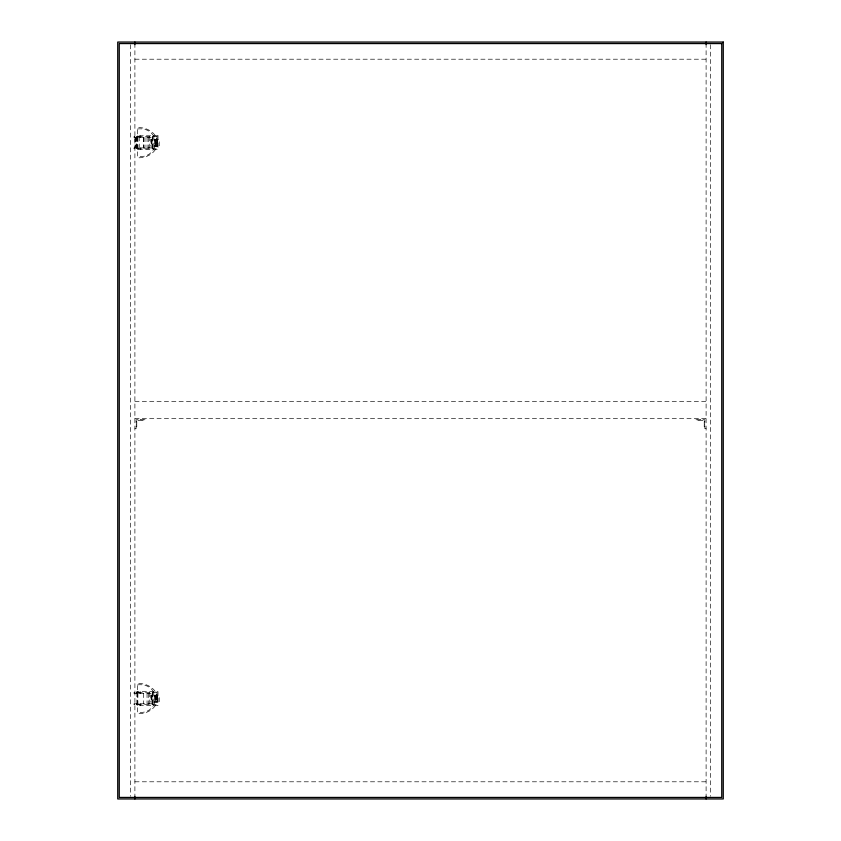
<?xml version="1.0" encoding="UTF-8"?>
<svg xmlns="http://www.w3.org/2000/svg" width="841" height="841" viewBox="0 0 841 841"><rect width="100%" height="100%" fill="white"/><g stroke="black" fill="none" stroke-linecap="round" stroke-linejoin="round"><path stroke-width="0.63" stroke-dasharray="4.21 3.15" d="M157.677 139.68L157.677 145.735L159.233 145.735L159.233 139.68L157.677 139.68L157.677 145.735M157.677 695.581L157.677 701.636L159.233 701.636L159.233 695.581L157.677 695.581L157.677 701.636M154.534 140.258C154.66 135.422 155.438 158.003 154.881 139.217M154.534 696.159C154.66 691.323 155.438 713.904 154.881 695.118M155.984 139.249L155.984 146.166L157.414 146.166L157.414 139.249L155.596 139.69L155.596 145.724L156.153 146.197L156.153 139.217M155.848 146.197L155.848 139.217M155.848 695.118L155.596 701.625L157.414 702.067L157.414 695.15L155.848 695.118L155.848 702.088M137.598 128.978C160.988 126.318 160.988 159.096 137.598 156.437M137.598 684.879C160.988 682.219 160.988 714.987 137.598 712.338M134.896 59.206L706.104 59.206M134.896 401.325L706.104 401.325M134.896 418.482L706.104 418.482M136.158 421.635L136.789 421.635L136.789 423.843L136.158 423.843M704.842 421.635L704.211 421.635L704.211 423.843L704.842 423.843M136.158 424.474L136.789 424.474L136.789 426.681L136.158 426.681M704.842 424.474L704.211 424.474L704.211 426.681L704.842 426.681M134.896 428.574L136.158 428.574L136.158 419.743L144.988 419.743L144.988 418.482M706.104 428.574L704.842 428.574L704.842 419.743L696.012 419.743L696.012 418.482M134.896 781.794L706.104 781.794M154.881 146.197L154.534 145.157M154.881 702.088L154.534 701.058M710.645 44.678L710.645 796.322M706.104 43.28L706.104 796.322M702.95 419.743L702.95 420.374L700.742 420.374L700.742 419.743M700.111 419.743L700.111 420.374L697.904 420.374L697.904 419.743M156.289 139.249L156.289 146.166M156.289 695.15L156.289 702.067M156.153 695.118L156.153 702.088M155.984 695.15L155.984 702.067M153.882 135.79L153.882 149.624M153.798 691.68L153.882 705.525M152.81 136.652L152.81 148.762M152.81 692.553L152.81 704.663M152.705 136.652L152.705 148.762M152.705 692.553L152.705 704.663M151.99 139.249L151.99 146.166M151.99 695.15L151.99 702.067M151.159 139.249L151.159 146.166M151.159 695.15L151.159 702.067M149.761 136.652L149.761 148.762M149.761 692.553L149.761 704.663M148.71 137.514L148.71 147.9M148.71 693.415L148.71 703.791M147.059 137.514L147.059 147.9M147.059 693.415L147.059 703.791M144.988 137.514L144.988 147.9M143.758 137.514L143.758 147.9M143.369 137.514L143.369 147.9M143.369 693.415L143.369 703.791M143.096 419.743L143.096 420.374L140.889 420.374L140.889 419.743M140.468 135.79L140.468 136.652M140.468 148.762L140.468 149.624M140.468 691.68L140.468 692.553M140.468 704.663L140.468 705.525M140.3 136.652L140.3 137.514M140.3 147.9L140.3 148.762M140.3 692.553L140.3 693.415M140.3 703.791L140.3 704.663M140.258 419.743L140.258 420.374L138.05 420.374L138.05 419.743M139.228 136.652L139.228 148.762M139.228 692.553L139.228 693.415M139.228 703.791L139.228 704.663M138.67 136.652L138.67 137.514M138.67 147.9L138.67 148.762M138.67 692.553L138.67 693.415M138.67 703.791L138.67 704.663M137.882 137.514L137.882 147.9M137.882 693.415L137.882 703.791M137.766 135.79L137.766 136.652M137.766 148.762L137.766 149.624M137.766 691.68L137.766 692.553M137.766 704.663L137.766 705.525M137.472 136.652L137.472 137.514M137.472 147.9L137.472 148.762M137.472 692.553L137.472 693.415M137.472 703.791L137.472 704.663M137.072 136.652L137.072 137.514M137.072 147.9L137.072 148.762M137.072 692.553L137.072 693.415M137.072 703.791L137.072 704.663M136.862 136.652L136.862 148.762M136.862 692.553L136.862 704.663M136.747 693.415L136.641 691.68L157.992 691.68L157.992 705.525L136.641 705.525L136.747 703.791M136.589 137.514L136.589 147.9M135.348 137.514L135.348 147.9M135.033 137.514L135.033 147.9M134.896 43.28L134.896 797.72M134.718 136.652L134.718 137.514M134.718 147.9L134.718 148.762M134.718 692.553L134.718 693.415M134.718 703.791L134.718 704.663M130.355 44.678L130.355 796.322M157.54 142.707C157.193 152.526 146.586 158.486 137.598 157.73L137.598 127.685C146.586 126.928 157.193 132.889 157.54 142.707M157.54 698.608C157.193 708.427 146.586 714.387 137.598 713.631L137.598 683.586C146.586 682.829 157.193 688.779 157.54 698.608M157.992 135.79L136.641 135.79L136.641 149.624L157.992 149.624L157.992 135.79M157.015 136.652L134.003 136.652L134.013 137.514L151.622 137.514L151.622 147.9L134.003 147.9L134.003 148.762L157.015 148.762L157.015 136.652M152.232 139.249L150.907 139.249L150.907 146.166L152.232 146.166L152.232 139.249M157.015 692.553L134.003 692.553L134.003 693.415L151.622 693.415L151.622 703.791L134.003 703.791L134.003 704.663L157.015 704.663L157.015 692.553M152.232 695.15L150.907 695.15L150.907 702.067L152.232 702.067L152.232 695.15"/><path stroke-width="1.26" d="M706.104 42.05L706.104 44.678M706.104 796.322L706.104 798.95M134.896 42.05L134.896 44.678M134.896 796.322L134.896 798.95M723.26 42.05L117.74 42.05L117.74 798.95L723.26 798.95L723.26 42.05M721.746 43.564L119.254 43.564L119.254 797.436L721.746 797.436L721.746 43.564"/></g></svg>
